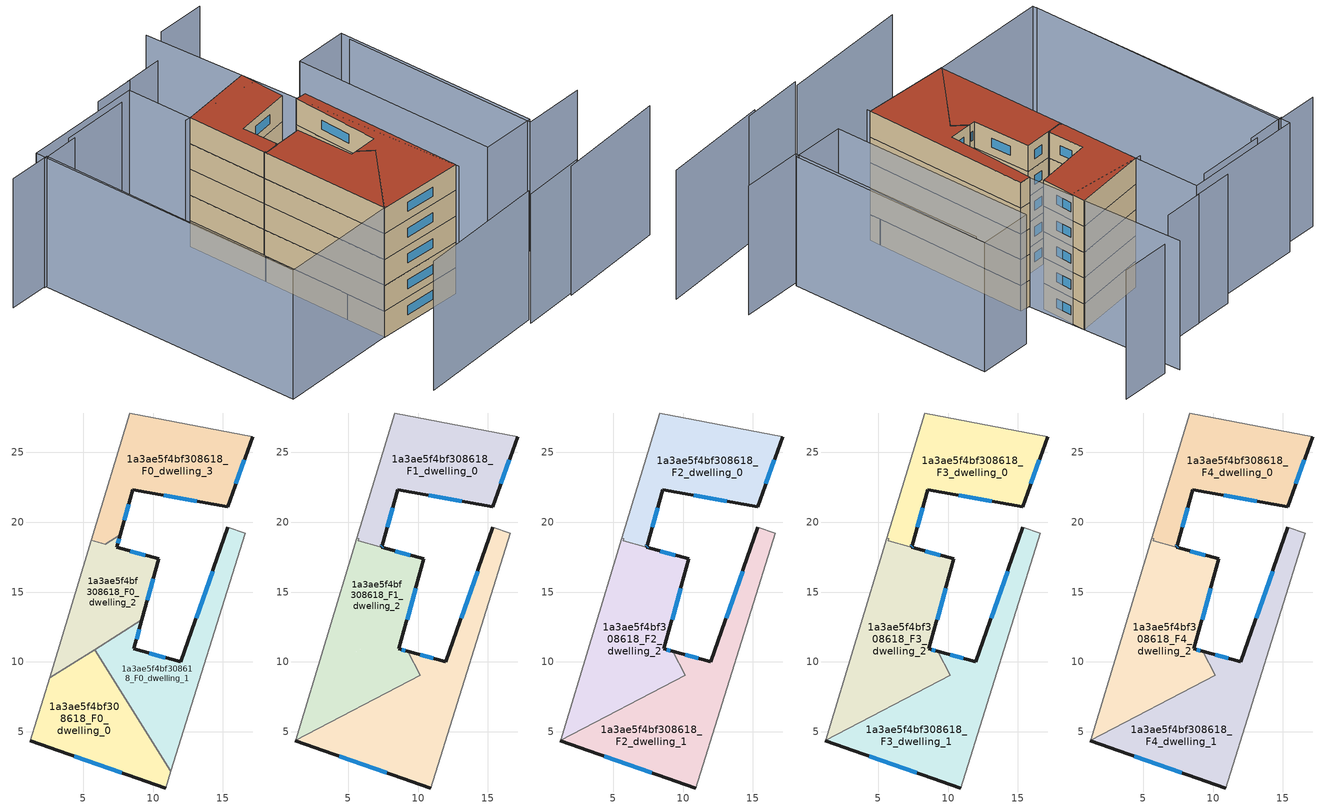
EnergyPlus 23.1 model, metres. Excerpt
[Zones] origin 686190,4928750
1a3ae5f4bf308618_F0_dwelling_0
 floor ground (EU_floor_Construction): 5.81,10.89 11.26,2.18 10.89,0.98 1.22,4.35 2.59,8.87 z0
 wall outside (EU_wall_Construction): 1.22,4.35 10.89,0.98 z0:3
 wall adiabatic (EU_wall_Construction): 2.59,8.87 1.22,4.35 / 10.89,0.98 11.26,2.18 z0:3
 wall to 1a3ae5f4bf308618_F0_dwelling_1 (EU_wall_Construction): 11.26,2.18 5.81,10.89 z0:3
 wall to 1a3ae5f4bf308618_F0_dwelling_2 (EU_wall_Construction): 5.81,10.89 2.59,8.87 z0:3
 window (EU_Window_Construction): 4.36,3.26 7.74,2.08 z0.98:2.02
1a3ae5f4bf308618_F0_dwelling_1
 floor ground (EU_floor_Construction): 16.58,19.21 11.26,2.18 5.81,10.89 9.2,13.01 8.63,10.94 11.97,10.01 15.36,19.64 z0
 wall outside (EU_wall_Construction): 15.36,19.64 11.97,10.01 8.63,10.94 9.2,13.01 z0:3
 wall adiabatic (EU_wall_Construction): 11.26,2.18 16.58,19.21 15.36,19.64 z0:3
 wall to 1a3ae5f4bf308618_F0_dwelling_2 (EU_wall_Construction): 9.2,13.01 5.81,10.89 z0:3
 window (EU_Window_Construction): 8.82,11.61 9.02,12.34 / 10.88,10.31 9.72,10.64 / 14.26,16.51 13.07,13.14 z0.98:2.02
1a3ae5f4bf308618_F0_dwelling_2
 floor ground (EU_floor_Construction): 10.41,17.37 9.2,13.01 2.59,8.87 5.56,18.71 6.57,18.43 7.65,19.11 7.4,18.2 z0
 wall outside (EU_wall_Construction): 9.2,13.01 10.41,17.37 7.4,18.2 7.65,19.11 z0:3
 wall to 1a3ae5f4bf308618_F0_dwelling_3 (EU_wall_Construction): 7.65,19.11 6.57,18.43 5.56,18.71 z0:3
 wall adiabatic (EU_wall_Construction): 5.56,18.71 2.59,8.87 z0:3
 window (EU_Window_Construction): 7.48,18.5 7.57,18.82 / 9.43,17.64 8.38,17.93 / 9.59,14.43 10.02,15.95 z0.98:2.02
1a3ae5f4bf308618_F0_dwelling_3
 floor ground (EU_floor_Construction): 17.12,26.12 15.34,21.11 8.55,22.34 7.65,19.11 6.57,18.43 5.56,18.71 8.32,27.82 z0
 wall outside (EU_wall_Construction): 7.65,19.11 8.55,22.34 15.34,21.11 17.12,26.12 z0:3
 wall adiabatic (EU_wall_Construction): 17.12,26.12 8.32,27.82 5.56,18.71 z0:3
 window (EU_Window_Construction): 15.92,22.74 16.54,24.49 / 10.76,21.94 13.13,21.51 / 7.94,20.16 8.26,21.29 z0.98:2.02
1a3ae5f4bf308618_F1_dwelling_0
 floor to 1a3ae5f4bf308618_F0_dwelling_3 (EU_floor_Construction): 17.12,26.12 15.34,21.11 8.55,22.34 7.65,19.11 6.57,18.43 5.71,18.67 5.75,18.81 5.61,18.85 8.32,27.82 z3
 floor to 1a3ae5f4bf308618_F0_dwelling_2 (EU_floor_Construction): 7.65,19.11 7.44,18.34 7.3,18.38 7.26,18.25 6.57,18.43 z3
 wall outside (EU_wall_Construction): 7.44,18.34 8.55,22.34 15.34,21.11 17.12,26.12 z3:6
 wall adiabatic (EU_wall_Construction): 17.12,26.12 8.32,27.82 5.61,18.85 / 5.75,18.81 5.71,18.67 z3:6
 wall to 1a3ae5f4bf308618_F1_dwelling_2 (EU_wall_Construction): 5.61,18.85 5.75,18.81 / 5.71,18.67 7.26,18.25 7.3,18.38 7.44,18.34 z3:6
 window (EU_Window_Construction): 15.92,22.74 16.54,24.49 / 10.76,21.94 13.13,21.51 / 7.8,19.64 8.19,21.04 z3.98:5.02
1a3ae5f4bf308618_F1_dwelling_1
 floor to 1a3ae5f4bf308618_F0_dwelling_0 (EU_floor_Construction): 7.74,7.8 11.26,2.18 10.89,0.98 1.22,4.35 1.24,4.41 z3
 floor to 1a3ae5f4bf308618_F0_dwelling_1 (EU_floor_Construction): 16.58,19.21 11.26,2.18 7.74,7.8 10.16,9.07 9.27,10.76 11.97,10.01 15.36,19.64 z3
 wall outside (EU_wall_Construction): 1.22,4.35 10.89,0.98 / 15.36,19.64 11.97,10.01 9.27,10.76 z3:6
 wall adiabatic (EU_wall_Construction): 1.24,4.41 1.22,4.35 / 10.89,0.98 16.58,19.21 15.36,19.64 z3:6
 wall to 1a3ae5f4bf308618_F1_dwelling_2 (EU_wall_Construction): 9.27,10.76 10.16,9.07 1.24,4.41 z3:6
 window (EU_Window_Construction): 4.36,3.26 7.74,2.08 / 11.09,10.25 10.15,10.52 / 14.26,16.51 13.07,13.14 z3.98:5.02
1a3ae5f4bf308618_F1_dwelling_2
 floor to 1a3ae5f4bf308618_F0_dwelling_1 (EU_floor_Construction): 9.2,13.01 8.63,10.94 9.27,10.76 10.16,9.07 7.74,7.8 5.81,10.89 z3
 floor to 1a3ae5f4bf308618_F0_dwelling_2 (EU_floor_Construction): 10.41,17.37 9.2,13.01 2.59,8.87 5.57,18.71 5.71,18.67 7.26,18.25 7.3,18.38 7.44,18.34 7.4,18.2 z3
 floor to 1a3ae5f4bf308618_F0_dwelling_0 (EU_floor_Construction): 5.81,10.89 7.74,7.8 1.24,4.41 2.59,8.87 z3
 floor to 1a3ae5f4bf308618_F0_dwelling_3 (EU_floor_Construction): 5.75,18.81 5.71,18.67 5.57,18.71 5.61,18.85 z3
 wall outside (EU_wall_Construction): 7.44,18.34 7.4,18.2 / 9.27,10.76 8.63,10.94 10.41,17.37 7.4,18.2 z3:6
 wall adiabatic (EU_wall_Construction): 5.75,18.81 5.71,18.67 / 5.61,18.85 1.24,4.41 z3:6
 window (EU_Window_Construction): 7.43,18.3 7.41,18.25 / 9.43,17.64 8.38,17.93 / 9.21,13.03 9.83,15.28 / 9.06,10.82 8.84,10.88 z3.98:5.02
1a3ae5f4bf308618_F2_dwelling_0
 floor to 1a3ae5f4bf308618_F1_dwelling_0 (EU_floor_Construction): 17.12,26.12 15.34,21.11 8.55,22.34 7.44,18.34 7.3,18.38 7.26,18.25 5.71,18.67 5.75,18.81 5.61,18.85 8.32,27.82 z6
 wall outside (EU_wall_Construction): 7.44,18.34 8.55,22.34 15.34,21.11 17.12,26.12 z6:9
 wall adiabatic (EU_wall_Construction): 17.12,26.12 8.32,27.82 5.61,18.85 / 5.75,18.81 5.71,18.67 z6:9
 wall to 1a3ae5f4bf308618_F2_dwelling_2 (EU_wall_Construction): 5.61,18.85 5.75,18.81 / 5.71,18.67 7.26,18.25 7.3,18.38 7.44,18.34 z6:9
 window (EU_Window_Construction): 15.92,22.74 16.54,24.49 / 10.76,21.94 13.13,21.51 / 7.8,19.64 8.19,21.04 z6.98:8.02
1a3ae5f4bf308618_F2_dwelling_1
 floor to 1a3ae5f4bf308618_F1_dwelling_1 (EU_floor_Construction): 16.58,19.21 10.89,0.98 1.22,4.35 1.24,4.41 10.16,9.07 9.27,10.76 11.97,10.01 15.36,19.64 z6
 wall outside (EU_wall_Construction): 1.22,4.35 10.89,0.98 / 15.36,19.64 11.97,10.01 9.27,10.76 z6:9
 wall adiabatic (EU_wall_Construction): 1.24,4.41 1.22,4.35 / 10.89,0.98 16.58,19.21 15.36,19.64 z6:9
 wall to 1a3ae5f4bf308618_F2_dwelling_2 (EU_wall_Construction): 9.27,10.76 10.16,9.07 1.24,4.41 z6:9
 window (EU_Window_Construction): 4.36,3.26 7.74,2.08 / 11.09,10.25 10.15,10.52 / 14.26,16.51 13.07,13.14 z6.98:8.02
1a3ae5f4bf308618_F2_dwelling_2
 floor to 1a3ae5f4bf308618_F1_dwelling_2 (EU_floor_Construction): 10.41,17.37 8.63,10.94 9.27,10.76 10.16,9.07 1.24,4.41 5.61,18.85 5.75,18.81 5.71,18.67 7.26,18.25 7.3,18.38 7.44,18.34 7.4,18.2 z6
 wall outside (EU_wall_Construction): 7.44,18.34 7.4,18.2 / 9.27,10.76 8.63,10.94 10.41,17.37 7.4,18.2 z6:9
 wall adiabatic (EU_wall_Construction): 5.75,18.81 5.71,18.67 / 5.61,18.85 1.24,4.41 z6:9
 window (EU_Window_Construction): 7.43,18.3 7.41,18.25 / 9.43,17.64 8.38,17.93 / 9.21,13.03 9.83,15.28 / 9.06,10.82 8.84,10.88 z6.98:8.02
1a3ae5f4bf308618_F3_dwelling_0
 floor to 1a3ae5f4bf308618_F2_dwelling_0 (EU_floor_Construction): 17.12,26.12 15.34,21.11 8.55,22.34 7.44,18.34 7.3,18.38 7.26,18.25 5.71,18.67 5.75,18.81 5.61,18.85 8.32,27.82 z9
 wall outside (EU_wall_Construction): 7.44,18.34 8.55,22.34 15.34,21.11 17.12,26.12 z9:12
 wall adiabatic (EU_wall_Construction): 17.12,26.12 8.32,27.82 5.61,18.85 / 5.75,18.81 5.71,18.67 z9:12
 wall to 1a3ae5f4bf308618_F3_dwelling_2 (EU_wall_Construction): 5.61,18.85 5.75,18.81 / 5.71,18.67 7.26,18.25 7.3,18.38 7.44,18.34 z9:12
 window (EU_Window_Construction): 15.92,22.74 16.54,24.49 / 10.76,21.94 13.13,21.51 / 7.8,19.64 8.19,21.04 z9.98:11.02
1a3ae5f4bf308618_F3_dwelling_1
 floor to 1a3ae5f4bf308618_F2_dwelling_1 (EU_floor_Construction): 16.58,19.21 10.89,0.98 1.22,4.35 1.24,4.41 10.16,9.07 9.27,10.76 11.97,10.01 15.36,19.64 z9
 wall outside (EU_wall_Construction): 1.22,4.35 10.89,0.98 / 15.36,19.64 11.97,10.01 9.27,10.76 z9:12
 wall adiabatic (EU_wall_Construction): 1.24,4.41 1.22,4.35 / 10.89,0.98 16.58,19.21 15.36,19.64 z9:12
 wall to 1a3ae5f4bf308618_F3_dwelling_2 (EU_wall_Construction): 9.27,10.76 10.16,9.07 1.24,4.41 z9:12
 window (EU_Window_Construction): 4.36,3.26 7.74,2.08 / 11.09,10.25 10.15,10.52 / 14.26,16.51 13.07,13.14 z9.98:11.02
1a3ae5f4bf308618_F3_dwelling_2
 floor to 1a3ae5f4bf308618_F2_dwelling_2 (EU_floor_Construction): 10.41,17.37 8.63,10.94 9.27,10.76 10.16,9.07 1.24,4.41 5.61,18.85 5.75,18.81 5.71,18.67 7.26,18.25 7.3,18.38 7.44,18.34 7.4,18.2 z9
 wall outside (EU_wall_Construction): 7.44,18.34 7.4,18.2 / 9.27,10.76 8.63,10.94 10.41,17.37 7.4,18.2 z9:12
 wall adiabatic (EU_wall_Construction): 5.75,18.81 5.71,18.67 / 5.61,18.85 1.24,4.41 z9:12
 window (EU_Window_Construction): 7.43,18.3 7.41,18.25 / 9.43,17.64 8.38,17.93 / 9.21,13.03 9.83,15.28 / 9.06,10.82 8.84,10.88 z9.98:11.02
1a3ae5f4bf308618_F4_dwelling_0
 floor to 1a3ae5f4bf308618_F3_dwelling_0 (EU_floor_Construction): 17.12,26.12 15.34,21.11 8.55,22.34 7.44,18.34 7.3,18.38 7.26,18.25 5.71,18.67 5.75,18.81 5.61,18.85 8.32,27.82 z12
 wall outside (EU_wall_Construction): 7.44,18.34 8.55,22.34 15.34,21.11 17.12,26.12 z12:15
 wall adiabatic (EU_wall_Construction): 17.12,26.12 8.32,27.82 5.61,18.85 / 5.75,18.81 5.71,18.67 z12:15
 wall to 1a3ae5f4bf308618_F4_dwelling_2 (EU_wall_Construction): 5.61,18.85 5.75,18.81 / 5.71,18.67 7.26,18.25 7.3,18.38 7.44,18.34 z12:15
 window (EU_Window_Construction): 15.92,22.74 16.54,24.49 / 10.76,21.94 13.13,21.51 / 7.8,19.64 8.19,21.04 z12.98:14.02
 roof outside (EU_roof_Construction): 15.34,21.11 17.12,26.12 8.32,27.82 5.61,18.85 5.75,18.81 5.71,18.67 7.26,18.25 7.3,18.38 7.44,18.34 8.55,22.34 z15
1a3ae5f4bf308618_F4_dwelling_1
 floor to 1a3ae5f4bf308618_F3_dwelling_1 (EU_floor_Construction): 16.58,19.21 10.89,0.98 1.22,4.35 1.24,4.41 10.16,9.07 9.27,10.76 11.97,10.01 15.36,19.64 z12
 wall outside (EU_wall_Construction): 1.22,4.35 10.89,0.98 / 15.36,19.64 11.97,10.01 9.27,10.76 z12:15
 wall adiabatic (EU_wall_Construction): 1.24,4.41 1.22,4.35 / 10.89,0.98 16.58,19.21 15.36,19.64 z12:15
 wall to 1a3ae5f4bf308618_F4_dwelling_2 (EU_wall_Construction): 9.27,10.76 10.16,9.07 1.24,4.41 z12:15
 window (EU_Window_Construction): 4.36,3.26 7.74,2.08 / 11.09,10.25 10.15,10.52 / 14.26,16.51 13.07,13.14 z12.98:14.02
 roof outside (EU_roof_Construction): 10.89,0.98 16.58,19.21 15.36,19.64 11.97,10.01 9.27,10.76 10.16,9.07 1.24,4.41 1.22,4.35 z15
1a3ae5f4bf308618_F4_dwelling_2
 floor to 1a3ae5f4bf308618_F3_dwelling_2 (EU_floor_Construction): 10.41,17.37 8.63,10.94 9.27,10.76 10.16,9.07 1.24,4.41 5.61,18.85 5.75,18.81 5.71,18.67 7.26,18.25 7.3,18.38 7.44,18.34 7.4,18.2 z12
 wall outside (EU_wall_Construction): 7.44,18.34 7.4,18.2 / 9.27,10.76 8.63,10.94 10.41,17.37 7.4,18.2 z12:15
 wall adiabatic (EU_wall_Construction): 5.75,18.81 5.71,18.67 / 5.61,18.85 1.24,4.41 z12:15
 window (EU_Window_Construction): 7.43,18.3 7.41,18.25 / 9.43,17.64 8.38,17.93 / 9.21,13.03 9.83,15.28 / 9.06,10.82 8.84,10.88 z12.98:14.02
 roof outside (EU_roof_Construction): 10.16,9.07 9.27,10.76 8.63,10.94 10.41,17.37 7.4,18.2 7.44,18.34 7.3,18.38 7.26,18.25 5.71,18.67 5.75,18.81 5.61,18.85 1.24,4.41 z15
shading: 8.99,-7.68 16.24,-9.47 / -5.45,-3.66 9.5,-7.3 / 15,-9.42 27.65,-12.28 / 27.4,-4.76 20.52,-2.72 / 20.52,-2.72 26.96,18.98 / 10.7,0.61 19.84,37.36 / -8.14,39.42 -3.28,37.96 / -3.28,37.96 -12.01,8.74 / 16.51,24.58 7.73,28.05 / 26.57,34.61 20.96,36.25 / 16.18,34.58 11.68,35.89 / 12.06,35.74 7.42,37.1 / 8.17,34.96 0.41,37.22 / 0.74,36.7 -3.8,37.94 / 14.86,-0.71 21.53,21.92 / 21.53,21.92 27.61,20.13 / 27.61,20.13 20.94,-2.5 / 20.94,-2.5 14.86,-0.71 / -12.16,8.24 -3.19,39.07 / -3.19,39.07 10.44,35.1 / 10.44,35.1 1.47,4.28 / 1.47,4.28 -12.16,8.24 z0:15
[Building]
EU S2 Campaign: North Axis=0; Terrain=City; Solar Distribution=FullExterior
[Site:Location]
Bologna: Latitude=44.5; Longitude=11.25; Time Zone=1; Elevation=37
[SizingPeriod:WeatherFileDays]
AnnualSizingPeriod: Begin Month=1; Begin Day of Month=1; End Month=12; End Day of Month=31; Day of Week for Start Day=Monday; Use Weather File Daylight Saving Period=No; Use Weather File Rain and Snow Indicators=No
[MATERIAL]
EU_InternalMass_Material: Roughness=MediumRough; Thickness=0.1; Conductivity=1; Density=1800; Specific Heat=900; Thermal Absorptance=0.9; Solar Absorptance=0.7; Visible Absorptance=0.7
[MATERIAL:NOMASS] Roughness=MediumRough; Thermal Absorptance=0.9; Solar Absorptance=0.7; Visible Absorptance=0.7
Name | Thermal Resistance
EU_wall_NoMass | 0.905828
EU_roof_NoMass | 0.37593
EU_floor_NoMass | 0.67114
[WINDOWMATERIAL:SIMPLEGLAZINGSYSTEM]
EU_Window_SimpleGlazing: UFactor=4.52486; Solar Heat Gain Coefficient=0.85; Visible Transmittance=0.85
[CONSTRUCTION]
EU_wall_Construction: EU_wall_NoMass
EU_roof_Construction: EU_roof_NoMass
EU_floor_Construction: EU_floor_NoMass
EU_InternalMass_Construction: EU_InternalMass_Material
EU_Window_Construction: EU_Window_SimpleGlazing
[ZONE] Type=1; Multiplier=1; Ceiling Height=autocalculate; Floor Area=autocalculate; Part of Total Floor Area=Yes
Name | Volume
1a3ae5f4bf308618_F0_dwelling_0 | 150.391
1a3ae5f4bf308618_F1_dwelling_0; 1a3ae5f4bf308618_F2_dwelling_0; 1a3ae5f4bf308618_F3_dwelling_0; 1a3ae5f4bf308618_F4_dwelling_0 | 163.931
1a3ae5f4bf308618_F0_dwelling_1 | 150.406
1a3ae5f4bf308618_F1_dwelling_1; 1a3ae5f4bf308618_F2_dwelling_1; 1a3ae5f4bf308618_F3_dwelling_1; 1a3ae5f4bf308618_F4_dwelling_1 | 210.404
1a3ae5f4bf308618_F0_dwelling_2 | 114.49
1a3ae5f4bf308618_F1_dwelling_2; 1a3ae5f4bf308618_F2_dwelling_2; 1a3ae5f4bf308618_F3_dwelling_2; 1a3ae5f4bf308618_F4_dwelling_2 | 203.791
1a3ae5f4bf308618_F0_dwelling_3 | 162.858
[INTERNALMASS] Construction=EU_InternalMass_Construction
Name | Zone or ZoneList | Surface Area
1a3ae5f4bf308618_F0_dwelling_0_EU_InternalMass | 1a3ae5f4bf308618_F0_dwelling_0 | 50.131
1a3ae5f4bf308618_F0_dwelling_1_EU_InternalMass | 1a3ae5f4bf308618_F0_dwelling_1 | 50.1304
1a3ae5f4bf308618_F0_dwelling_2_EU_InternalMass | 1a3ae5f4bf308618_F0_dwelling_2 | 38.1667
1a3ae5f4bf308618_F0_dwelling_3_EU_InternalMass | 1a3ae5f4bf308618_F0_dwelling_3 | 54.2901
1a3ae5f4bf308618_F1_dwelling_0_EU_InternalMass | 1a3ae5f4bf308618_F1_dwelling_0 | 54.6464
1a3ae5f4bf308618_F1_dwelling_1_EU_InternalMass | 1a3ae5f4bf308618_F1_dwelling_1 | 70.1327
1a3ae5f4bf308618_F1_dwelling_2_EU_InternalMass | 1a3ae5f4bf308618_F1_dwelling_2 | 67.9328
1a3ae5f4bf308618_F2_dwelling_0_EU_InternalMass | 1a3ae5f4bf308618_F2_dwelling_0 | 54.6464
1a3ae5f4bf308618_F2_dwelling_1_EU_InternalMass | 1a3ae5f4bf308618_F2_dwelling_1 | 70.1327
1a3ae5f4bf308618_F2_dwelling_2_EU_InternalMass | 1a3ae5f4bf308618_F2_dwelling_2 | 67.9328
1a3ae5f4bf308618_F3_dwelling_0_EU_InternalMass | 1a3ae5f4bf308618_F3_dwelling_0 | 54.6464
1a3ae5f4bf308618_F3_dwelling_1_EU_InternalMass | 1a3ae5f4bf308618_F3_dwelling_1 | 70.1327
1a3ae5f4bf308618_F3_dwelling_2_EU_InternalMass | 1a3ae5f4bf308618_F3_dwelling_2 | 67.9328
1a3ae5f4bf308618_F4_dwelling_0_EU_InternalMass | 1a3ae5f4bf308618_F4_dwelling_0 | 54.6464
1a3ae5f4bf308618_F4_dwelling_1_EU_InternalMass | 1a3ae5f4bf308618_F4_dwelling_1 | 70.1327
1a3ae5f4bf308618_F4_dwelling_2_EU_InternalMass | 1a3ae5f4bf308618_F4_dwelling_2 | 67.9328
[OTHEREQUIPMENT] Fuel Type=Electricity; Design Level Calculation Method=Watts/Area; Power per Zone Floor Area=1; Fraction Latent=0; Fraction Radiant=0; Fraction Lost=0; Carbon Dioxide Generation Rate=0; EndUse Subcategory=EU_Step8_InternalGains
Name | Zone or ZoneList or Space or SpaceList | Schedule
EU_Step8_InternalGain_1a3ae5f4bf308618_F0_dwelling_0_f000 | 1a3ae5f4bf308618_F0_dwelling_0 | EU_Step8_GainSchedule_1a3ae5f4bf308618_F0_dwelling_0_f000
EU_Step8_InternalGain_1a3ae5f4bf308618_F0_dwelling_1_f000 | 1a3ae5f4bf308618_F0_dwelling_1 | EU_Step8_GainSchedule_1a3ae5f4bf308618_F0_dwelling_1_f000
EU_Step8_InternalGain_1a3ae5f4bf308618_F0_dwelling_2_f000 | 1a3ae5f4bf308618_F0_dwelling_2 | EU_Step8_GainSchedule_1a3ae5f4bf308618_F0_dwelling_2_f000
EU_Step8_InternalGain_1a3ae5f4bf308618_F0_dwelling_3_f000 | 1a3ae5f4bf308618_F0_dwelling_3 | EU_Step8_GainSchedule_1a3ae5f4bf308618_F0_dwelling_3_f000
EU_Step8_InternalGain_1a3ae5f4bf308618_F1_dwelling_0_f000 | 1a3ae5f4bf308618_F1_dwelling_0 | EU_Step8_GainSchedule_1a3ae5f4bf308618_F1_dwelling_0_f000
EU_Step8_InternalGain_1a3ae5f4bf308618_F1_dwelling_1_f000 | 1a3ae5f4bf308618_F1_dwelling_1 | EU_Step8_GainSchedule_1a3ae5f4bf308618_F1_dwelling_1_f000
EU_Step8_InternalGain_1a3ae5f4bf308618_F1_dwelling_2_f000 | 1a3ae5f4bf308618_F1_dwelling_2 | EU_Step8_GainSchedule_1a3ae5f4bf308618_F1_dwelling_2_f000
EU_Step8_InternalGain_1a3ae5f4bf308618_F2_dwelling_0_f000 | 1a3ae5f4bf308618_F2_dwelling_0 | EU_Step8_GainSchedule_1a3ae5f4bf308618_F2_dwelling_0_f000
EU_Step8_InternalGain_1a3ae5f4bf308618_F2_dwelling_1_f000 | 1a3ae5f4bf308618_F2_dwelling_1 | EU_Step8_GainSchedule_1a3ae5f4bf308618_F2_dwelling_1_f000
EU_Step8_InternalGain_1a3ae5f4bf308618_F2_dwelling_2_f000 | 1a3ae5f4bf308618_F2_dwelling_2 | EU_Step8_GainSchedule_1a3ae5f4bf308618_F2_dwelling_2_f000
EU_Step8_InternalGain_1a3ae5f4bf308618_F3_dwelling_0_f000 | 1a3ae5f4bf308618_F3_dwelling_0 | EU_Step8_GainSchedule_1a3ae5f4bf308618_F3_dwelling_0_f000
EU_Step8_InternalGain_1a3ae5f4bf308618_F3_dwelling_1_f000 | 1a3ae5f4bf308618_F3_dwelling_1 | EU_Step8_GainSchedule_1a3ae5f4bf308618_F3_dwelling_1_f000
EU_Step8_InternalGain_1a3ae5f4bf308618_F3_dwelling_2_f000 | 1a3ae5f4bf308618_F3_dwelling_2 | EU_Step8_GainSchedule_1a3ae5f4bf308618_F3_dwelling_2_f000
EU_Step8_InternalGain_1a3ae5f4bf308618_F4_dwelling_0_f000 | 1a3ae5f4bf308618_F4_dwelling_0 | EU_Step8_GainSchedule_1a3ae5f4bf308618_F4_dwelling_0_f000
EU_Step8_InternalGain_1a3ae5f4bf308618_F4_dwelling_1_f000 | 1a3ae5f4bf308618_F4_dwelling_1 | EU_Step8_GainSchedule_1a3ae5f4bf308618_F4_dwelling_1_f000
EU_Step8_InternalGain_1a3ae5f4bf308618_F4_dwelling_2_f000 | 1a3ae5f4bf308618_F4_dwelling_2 | EU_Step8_GainSchedule_1a3ae5f4bf308618_F4_dwelling_2_f000
[ZONEVENTILATION:DESIGNFLOWRATE] Schedule=EU_AlwaysOn; Design Flow Rate Calculation Method=AirChanges/Hour; Air Changes per Hour=0.73129; Ventilation Type=Natural; Fan Pressure Rise=0; Fan Total Efficiency=1; Constant Term Coefficient=1; Temperature Term Coefficient=0; Velocity Term Coefficient=0; Velocity Squared Term Coefficient=0; Minimum Indoor Temperature=-100; Maximum Indoor Temperature=100; Delta Temperature=-100; Minimum Outdoor Temperature=-100; Maximum Outdoor Temperature=100; Maximum Wind Speed=40
Name | Zone or ZoneList or Space or SpaceList
EU_ConstantAir_1a3ae5f4bf308618_F0_dwelling_0 | 1a3ae5f4bf308618_F0_dwelling_0
EU_ConstantAir_1a3ae5f4bf308618_F0_dwelling_1 | 1a3ae5f4bf308618_F0_dwelling_1
EU_ConstantAir_1a3ae5f4bf308618_F0_dwelling_2 | 1a3ae5f4bf308618_F0_dwelling_2
EU_ConstantAir_1a3ae5f4bf308618_F0_dwelling_3 | 1a3ae5f4bf308618_F0_dwelling_3
EU_ConstantAir_1a3ae5f4bf308618_F1_dwelling_0 | 1a3ae5f4bf308618_F1_dwelling_0
EU_ConstantAir_1a3ae5f4bf308618_F1_dwelling_1 | 1a3ae5f4bf308618_F1_dwelling_1
EU_ConstantAir_1a3ae5f4bf308618_F1_dwelling_2 | 1a3ae5f4bf308618_F1_dwelling_2
EU_ConstantAir_1a3ae5f4bf308618_F2_dwelling_0 | 1a3ae5f4bf308618_F2_dwelling_0
EU_ConstantAir_1a3ae5f4bf308618_F2_dwelling_1 | 1a3ae5f4bf308618_F2_dwelling_1
EU_ConstantAir_1a3ae5f4bf308618_F2_dwelling_2 | 1a3ae5f4bf308618_F2_dwelling_2
EU_ConstantAir_1a3ae5f4bf308618_F3_dwelling_0 | 1a3ae5f4bf308618_F3_dwelling_0
EU_ConstantAir_1a3ae5f4bf308618_F3_dwelling_1 | 1a3ae5f4bf308618_F3_dwelling_1
EU_ConstantAir_1a3ae5f4bf308618_F3_dwelling_2 | 1a3ae5f4bf308618_F3_dwelling_2
EU_ConstantAir_1a3ae5f4bf308618_F4_dwelling_0 | 1a3ae5f4bf308618_F4_dwelling_0
EU_ConstantAir_1a3ae5f4bf308618_F4_dwelling_1 | 1a3ae5f4bf308618_F4_dwelling_1
EU_ConstantAir_1a3ae5f4bf308618_F4_dwelling_2 | 1a3ae5f4bf308618_F4_dwelling_2
[HVACTEMPLATE:THERMOSTAT] Constant Heating Setpoint=20; Constant Cooling Setpoint=50
EU_HeatOnly_1a3ae5f4bf308618_F0_dwelling_0; EU_HeatOnly_1a3ae5f4bf308618_F0_dwelling_1; EU_HeatOnly_1a3ae5f4bf308618_F0_dwelling_2; EU_HeatOnly_1a3ae5f4bf308618_F0_dwelling_3; EU_HeatOnly_1a3ae5f4bf308618_F1_dwelling_0; EU_HeatOnly_1a3ae5f4bf308618_F1_dwelling_1; EU_HeatOnly_1a3ae5f4bf308618_F1_dwelling_2; EU_HeatOnly_1a3ae5f4bf308618_F2_dwelling_0; EU_HeatOnly_1a3ae5f4bf308618_F2_dwelling_1; EU_HeatOnly_1a3ae5f4bf308618_F2_dwelling_2; EU_HeatOnly_1a3ae5f4bf308618_F3_dwelling_0; EU_HeatOnly_1a3ae5f4bf308618_F3_dwelling_1; EU_HeatOnly_1a3ae5f4bf308618_F3_dwelling_2; EU_HeatOnly_1a3ae5f4bf308618_F4_dwelling_0; EU_HeatOnly_1a3ae5f4bf308618_F4_dwelling_1; EU_HeatOnly_1a3ae5f4bf308618_F4_dwelling_2
[HVACTEMPLATE:ZONE:IDEALLOADSAIRSYSTEM] System Availability Schedule=EU_AlwaysOn; Maximum Heating Supply Air Temperature=50; Minimum Cooling Supply Air Temperature=13; Maximum Heating Supply Air Humidity Ratio=0.0156; Minimum Cooling Supply Air Humidity Ratio=0.0077; Heating Limit=NoLimit; Cooling Limit=NoLimit; Heating Availability Schedule=EU_AlwaysOn; Cooling Availability Schedule=EU_CoolingOff; Dehumidification Control Type=ConstantSensibleHeatRatio; Cooling Sensible Heat Ratio=0.7; Dehumidification Setpoint=60; Humidification Control Type=None; Humidification Setpoint=30; Outdoor Air Method=None; Outdoor Air Flow Rate per Person=0.00944; Outdoor Air Flow Rate per Zone Floor Area=0; Outdoor Air Flow Rate per Zone=0; Demand Controlled Ventilation Type=None; Outdoor Air Economizer Type=NoEconomizer; Heat Recovery Type=None; Sensible Heat Recovery Effectiveness=0.7; Latent Heat Recovery Effectiveness=0.65
Name | Template Thermostat
1a3ae5f4bf308618_F0_dwelling_0 | EU_HeatOnly_1a3ae5f4bf308618_F0_dwelling_0
1a3ae5f4bf308618_F0_dwelling_1 | EU_HeatOnly_1a3ae5f4bf308618_F0_dwelling_1
1a3ae5f4bf308618_F0_dwelling_2 | EU_HeatOnly_1a3ae5f4bf308618_F0_dwelling_2
1a3ae5f4bf308618_F0_dwelling_3 | EU_HeatOnly_1a3ae5f4bf308618_F0_dwelling_3
1a3ae5f4bf308618_F1_dwelling_0 | EU_HeatOnly_1a3ae5f4bf308618_F1_dwelling_0
1a3ae5f4bf308618_F1_dwelling_1 | EU_HeatOnly_1a3ae5f4bf308618_F1_dwelling_1
1a3ae5f4bf308618_F1_dwelling_2 | EU_HeatOnly_1a3ae5f4bf308618_F1_dwelling_2
1a3ae5f4bf308618_F2_dwelling_0 | EU_HeatOnly_1a3ae5f4bf308618_F2_dwelling_0
1a3ae5f4bf308618_F2_dwelling_1 | EU_HeatOnly_1a3ae5f4bf308618_F2_dwelling_1
1a3ae5f4bf308618_F2_dwelling_2 | EU_HeatOnly_1a3ae5f4bf308618_F2_dwelling_2
1a3ae5f4bf308618_F3_dwelling_0 | EU_HeatOnly_1a3ae5f4bf308618_F3_dwelling_0
1a3ae5f4bf308618_F3_dwelling_1 | EU_HeatOnly_1a3ae5f4bf308618_F3_dwelling_1
1a3ae5f4bf308618_F3_dwelling_2 | EU_HeatOnly_1a3ae5f4bf308618_F3_dwelling_2
1a3ae5f4bf308618_F4_dwelling_0 | EU_HeatOnly_1a3ae5f4bf308618_F4_dwelling_0
1a3ae5f4bf308618_F4_dwelling_1 | EU_HeatOnly_1a3ae5f4bf308618_F4_dwelling_1
1a3ae5f4bf308618_F4_dwelling_2 | EU_HeatOnly_1a3ae5f4bf308618_F4_dwelling_2
[SIZING:ZONE] Zone Cooling Design Supply Air Temperature Input Method=SupplyAirTemperature; Zone Cooling Design Supply Air Temperature=13; Zone Heating Design Supply Air Temperature Input Method=SupplyAirTemperature; Zone Heating Design Supply Air Temperature=50; Zone Cooling Design Supply Air Humidity Ratio=0.008; Zone Heating Design Supply Air Humidity Ratio=0.008; Cooling Design Air Flow Method=DesignDay; Cooling Design Air Flow Rate=0; Cooling Minimum Air Flow per Zone Floor Area=0.000762; Cooling Minimum Air Flow=0; Cooling Minimum Air Flow Fraction=0.2; Heating Design Air Flow Method=DesignDay; Heating Design Air Flow Rate=0; Heating Maximum Air Flow per Zone Floor Area=0.002032; Heating Maximum Air Flow=0.141576; Heating Maximum Air Flow Fraction=0.3; Account for Dedicated Outdoor Air System=No; Dedicated Outdoor Air System Control Strategy=NeutralSupplyAir; Dedicated Outdoor Air Low Setpoint Temperature for Design=autosize; Dedicated Outdoor Air High Setpoint Temperature for Design=autosize; Zone Load Sizing Method=Sensible Load Only No Latent Load; Zone Latent Cooling Design Supply Air Humidity Ratio Input Method=HumidityRatioDifference; Zone Cooling Design Supply Air Humidity Ratio Difference=0.005; Zone Latent Heating Design Supply Air Humidity Ratio Input Method=HumidityRatioDifference; Zone Humidification Design Supply Air Humidity Ratio Difference=0.005
1a3ae5f4bf308618_F0_dwelling_0; 1a3ae5f4bf308618_F0_dwelling_1; 1a3ae5f4bf308618_F0_dwelling_2; 1a3ae5f4bf308618_F0_dwelling_3; 1a3ae5f4bf308618_F1_dwelling_0; 1a3ae5f4bf308618_F1_dwelling_1; 1a3ae5f4bf308618_F1_dwelling_2; 1a3ae5f4bf308618_F2_dwelling_0; 1a3ae5f4bf308618_F2_dwelling_1; 1a3ae5f4bf308618_F2_dwelling_2; 1a3ae5f4bf308618_F3_dwelling_0; 1a3ae5f4bf308618_F3_dwelling_1; 1a3ae5f4bf308618_F3_dwelling_2; 1a3ae5f4bf308618_F4_dwelling_0; 1a3ae5f4bf308618_F4_dwelling_1; 1a3ae5f4bf308618_F4_dwelling_2
[SCHEDULE:CONSTANT]
Name | Hourly Value
EU_AlwaysOn | 1
EU_CoolingOff | 0
[SCHEDULE:FILE] Column Number=1; Rows to Skip at Top=0; Number of Hours of Data=8760; Column Separator=Comma; Interpolate to Timestep=No; Minutes per Item=60; Adjust Schedule for Daylight Savings=Yes
Name | File
EU_Step8_GainSchedule_1a3ae5f4bf308618_F0_dwelling_0_f000 | ../../schedules/1a3ae5f4bf308618/1a3ae5f4bf308618_F0_dwelling_0_f000_gain.csv
EU_Step8_GainSchedule_1a3ae5f4bf308618_F0_dwelling_1_f000 | ../../schedules/1a3ae5f4bf308618/1a3ae5f4bf308618_F0_dwelling_1_f000_gain.csv
EU_Step8_GainSchedule_1a3ae5f4bf308618_F0_dwelling_2_f000 | ../../schedules/1a3ae5f4bf308618/1a3ae5f4bf308618_F0_dwelling_2_f000_gain.csv
EU_Step8_GainSchedule_1a3ae5f4bf308618_F0_dwelling_3_f000 | ../../schedules/1a3ae5f4bf308618/1a3ae5f4bf308618_F0_dwelling_3_f000_gain.csv
EU_Step8_GainSchedule_1a3ae5f4bf308618_F1_dwelling_0_f000 | ../../schedules/1a3ae5f4bf308618/1a3ae5f4bf308618_F1_dwelling_0_f000_gain.csv
EU_Step8_GainSchedule_1a3ae5f4bf308618_F1_dwelling_1_f000 | ../../schedules/1a3ae5f4bf308618/1a3ae5f4bf308618_F1_dwelling_1_f000_gain.csv
EU_Step8_GainSchedule_1a3ae5f4bf308618_F1_dwelling_2_f000 | ../../schedules/1a3ae5f4bf308618/1a3ae5f4bf308618_F1_dwelling_2_f000_gain.csv
EU_Step8_GainSchedule_1a3ae5f4bf308618_F2_dwelling_0_f000 | ../../schedules/1a3ae5f4bf308618/1a3ae5f4bf308618_F2_dwelling_0_f000_gain.csv
EU_Step8_GainSchedule_1a3ae5f4bf308618_F2_dwelling_1_f000 | ../../schedules/1a3ae5f4bf308618/1a3ae5f4bf308618_F2_dwelling_1_f000_gain.csv
EU_Step8_GainSchedule_1a3ae5f4bf308618_F2_dwelling_2_f000 | ../../schedules/1a3ae5f4bf308618/1a3ae5f4bf308618_F2_dwelling_2_f000_gain.csv
EU_Step8_GainSchedule_1a3ae5f4bf308618_F3_dwelling_0_f000 | ../../schedules/1a3ae5f4bf308618/1a3ae5f4bf308618_F3_dwelling_0_f000_gain.csv
EU_Step8_GainSchedule_1a3ae5f4bf308618_F3_dwelling_1_f000 | ../../schedules/1a3ae5f4bf308618/1a3ae5f4bf308618_F3_dwelling_1_f000_gain.csv
EU_Step8_GainSchedule_1a3ae5f4bf308618_F3_dwelling_2_f000 | ../../schedules/1a3ae5f4bf308618/1a3ae5f4bf308618_F3_dwelling_2_f000_gain.csv
EU_Step8_GainSchedule_1a3ae5f4bf308618_F4_dwelling_0_f000 | ../../schedules/1a3ae5f4bf308618/1a3ae5f4bf308618_F4_dwelling_0_f000_gain.csv
EU_Step8_GainSchedule_1a3ae5f4bf308618_F4_dwelling_1_f000 | ../../schedules/1a3ae5f4bf308618/1a3ae5f4bf308618_F4_dwelling_1_f000_gain.csv
EU_Step8_GainSchedule_1a3ae5f4bf308618_F4_dwelling_2_f000 | ../../schedules/1a3ae5f4bf308618/1a3ae5f4bf308618_F4_dwelling_2_f000_gain.csv
